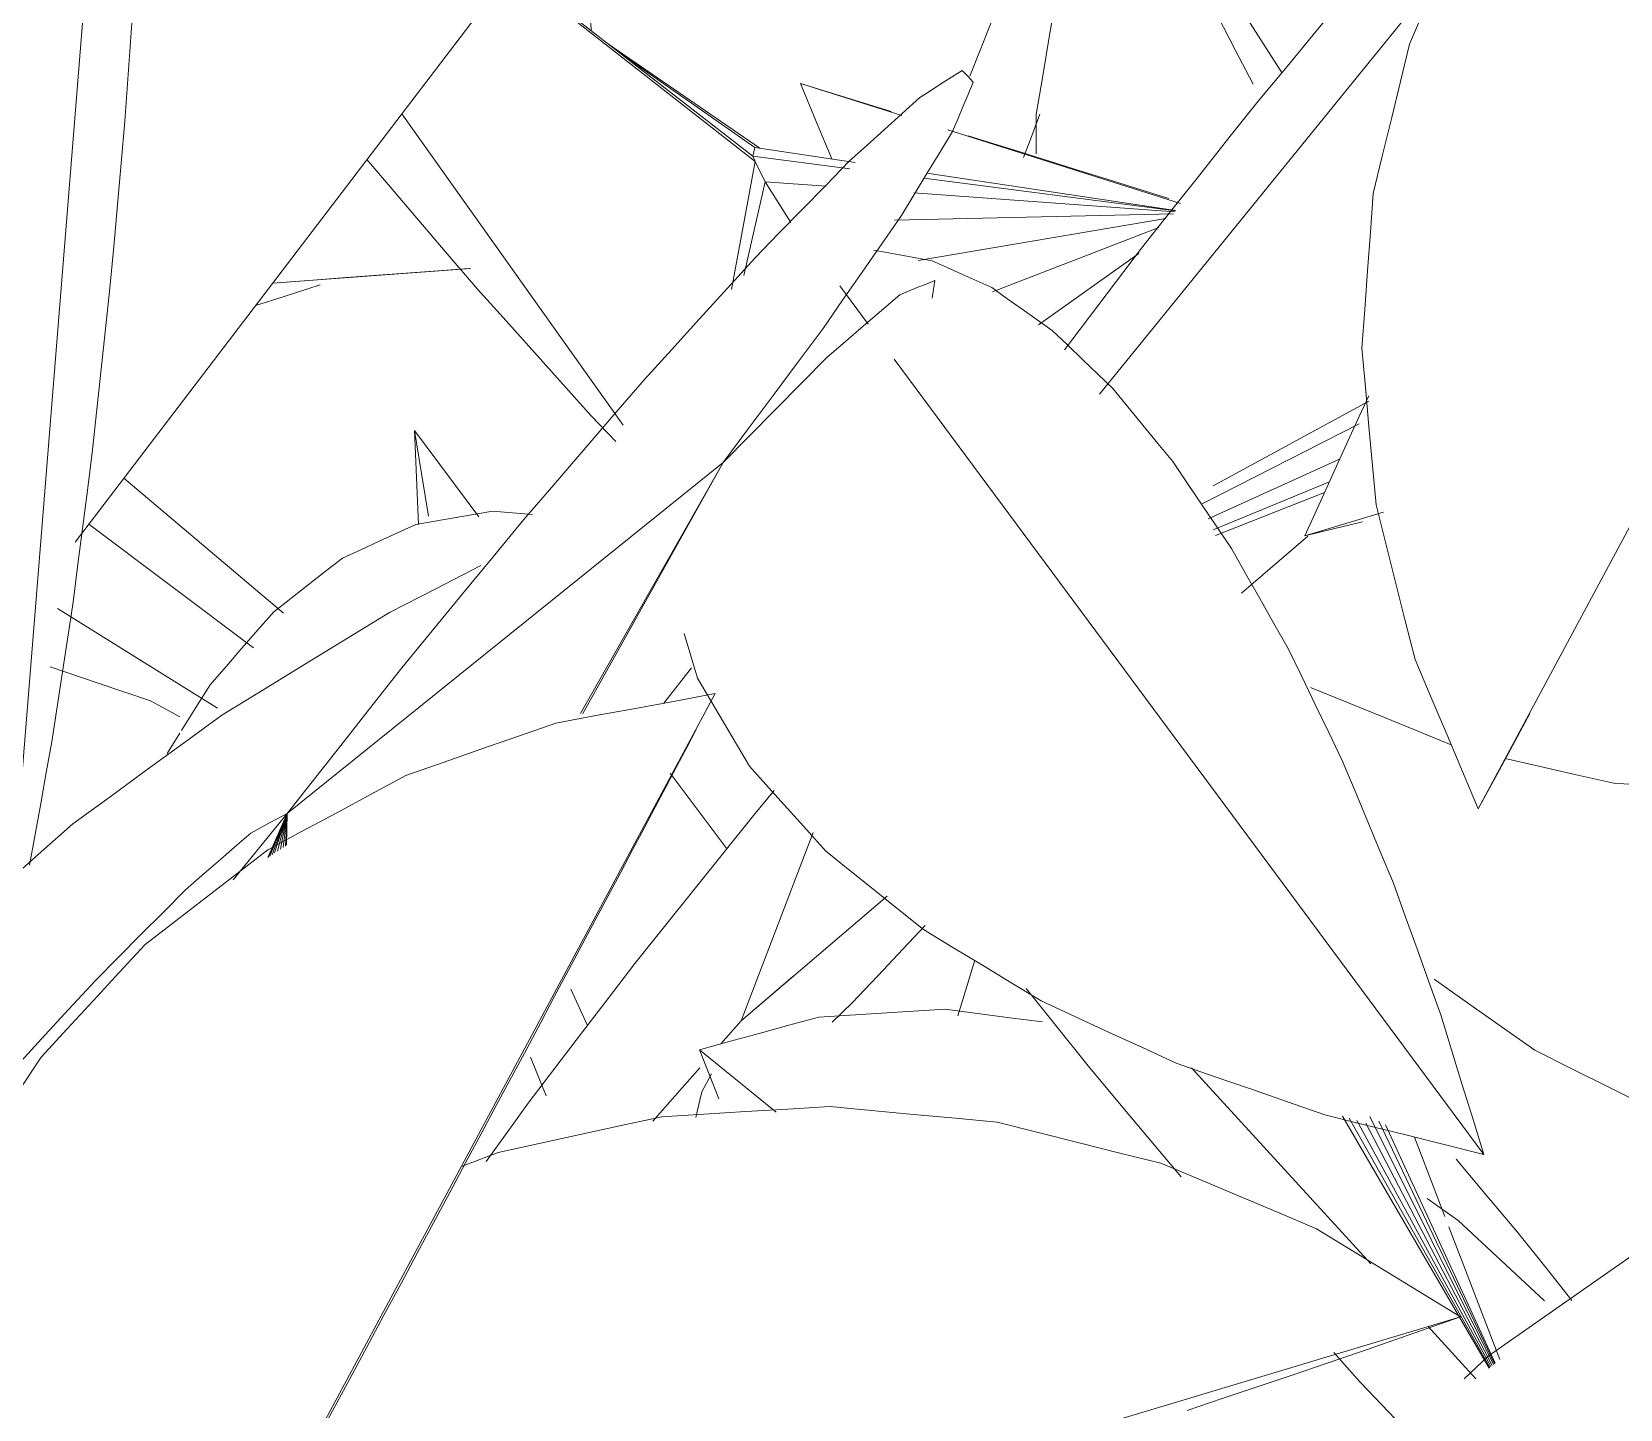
# Model space of a CAD drawing. Header units: metres. Extents: x 10.2 to 20.8, y -0.2 to 6.6.
# Drawn here: x 17.84318 to 17.88351, y 1.5579 to 1.59289 of the extents above; entities that cross this region are included whole.
import ezdxf

# ---------------------------------------------------------------- set-up
doc = ezdxf.new("R2010")
doc.units = ezdxf.units.M
doc.layers.add('Importações nas famílias', color=250, linetype='Continuous', lineweight=5)
doc.layers.add('Vegetação', color=7, linetype='Continuous', lineweight=5)

# ---------------------------------------------------------------- blocks, each defined once
blk = doc.blocks.new('Planta_pergolado_12200 - plantas pergolado_skp_Component_12-V452-Corte 3')
at = {"layer": 'Importações nas famílias'}
for p, q in [((17.854086, 1.564066), (17.855018, 1.564426)), ((17.879456, 1.560244), (17.846934, 1.550498))]:
    blk.add_line(p, q, dxfattribs=at)
at = {"layer": 'Importações nas famílias', "flags": 128}
for points in [[(17.85918, 1.565331), (17.860245, 1.565395), (17.86131, 1.565459), (17.862374, 1.565523), (17.863439, 1.565588)], [(17.863439, 1.565588), (17.864503, 1.565488), (17.865567, 1.565389), (17.866631, 1.56529), (17.867694, 1.56519)], [(17.855018, 1.564426), (17.856059, 1.564652), (17.857099, 1.564878), (17.85814, 1.565104), (17.85918, 1.565331)], [(17.867694, 1.56519), (17.868732, 1.56493), (17.86977, 1.56467), (17.870808, 1.564409), (17.871846, 1.564149)], [(17.871846, 1.564149), (17.872834, 1.563733), (17.873822, 1.563318), (17.87481, 1.562902), (17.875798, 1.562487)], [(17.875798, 1.562487), (17.876712, 1.561926), (17.877627, 1.561365), (17.878541, 1.560804), (17.879456, 1.560244)], [(17.879456, 1.560244), (17.878609, 1.55995), (17.877762, 1.559656), (17.876915, 1.559362), (17.876068, 1.559069)], [(17.876068, 1.559069), (17.87518, 1.558769), (17.874293, 1.55847), (17.873405, 1.558171), (17.872518, 1.557872)]]:
    blk.add_lwpolyline(points, dxfattribs=at)
blk = doc.blocks.new('Planta_pergolado_12200 - plantas pergolado_skp_Component_12-V137-Corte 3')
at = {"layer": 'Importações nas famílias'}
blk.add_line((17.892886, 1.287487), (17.873866, 1.252027), dxfattribs=at)
at = {"layer": 'Importações nas famílias', "flags": 128}
for points in [[(17.888847, 1.286741), (17.889857, 1.286928), (17.890867, 1.287114), (17.891876, 1.2873), (17.892886, 1.287487)], [(17.885031, 1.285408), (17.885985, 1.285741), (17.886939, 1.286075), (17.887893, 1.286408), (17.888847, 1.286741)], [(17.892406, 1.286575), (17.892166, 1.286119), (17.891926, 1.285664)], [(17.891926, 1.285664), (17.891645, 1.285132), (17.891364, 1.2846), (17.891082, 1.284068), (17.890801, 1.283537)], [(17.881526, 1.283518), (17.882402, 1.28399), (17.883279, 1.284463), (17.884155, 1.284935), (17.885031, 1.285408)], [(17.878416, 1.281116), (17.879193, 1.281716), (17.879971, 1.282317), (17.880749, 1.282917), (17.881526, 1.283518)], [(17.890801, 1.283537), (17.890481, 1.282935), (17.890161, 1.282333), (17.889841, 1.281731), (17.889522, 1.281129)], [(17.875772, 1.278257), (17.876433, 1.278972), (17.877094, 1.279686), (17.877755, 1.280401), (17.878416, 1.281116)], [(17.889522, 1.281129), (17.889167, 1.280464), (17.888812, 1.279799), (17.888458, 1.279134), (17.888103, 1.278468)], [(17.873657, 1.27501), (17.874186, 1.275822), (17.874714, 1.276634), (17.875243, 1.277445), (17.875772, 1.278257)], [(17.888103, 1.278468), (17.887718, 1.277747), (17.887332, 1.277026), (17.886947, 1.276305), (17.886561, 1.275583)], [(17.886561, 1.275583), (17.886149, 1.274814), (17.885737, 1.274045), (17.885325, 1.273275), (17.884912, 1.272506)], [(17.872121, 1.27145), (17.872505, 1.27234), (17.872889, 1.27323), (17.873273, 1.27412), (17.873657, 1.27501)], [(17.884912, 1.272506), (17.884478, 1.271698), (17.884044, 1.270889), (17.88361, 1.27008), (17.883176, 1.269271)], [(17.871199, 1.267661), (17.871429, 1.268608), (17.87166, 1.269555), (17.87189, 1.270503), (17.872121, 1.27145)], [(17.883176, 1.269271), (17.882724, 1.268432), (17.882273, 1.267593), (17.881821, 1.266754), (17.88137, 1.265915)], [(17.870913, 1.263731), (17.870985, 1.264714), (17.871056, 1.265696), (17.871128, 1.266678), (17.871199, 1.267661)], [(17.88137, 1.265915), (17.880906, 1.265054), (17.880443, 1.264194), (17.879979, 1.263334), (17.879515, 1.262473)], [(17.871271, 1.259754), (17.871182, 1.260748), (17.871092, 1.261743), (17.871003, 1.262737), (17.870913, 1.263731)], [(17.872263, 1.255821), (17.872015, 1.256805), (17.871767, 1.257788), (17.871519, 1.258771), (17.871271, 1.259754)], [(17.873866, 1.252027), (17.873465, 1.252975), (17.873065, 1.253924), (17.872664, 1.254873), (17.872263, 1.255821)], [(17.875274, 1.254625), (17.874804, 1.253759), (17.874335, 1.252893), (17.873866, 1.252027)]]:
    blk.add_lwpolyline(points, dxfattribs=at)
blk = doc.blocks.new('Planta_pergolado_12200 - plantas pergolado_skp_Component_17-V453-Corte 3')
at = {"layer": 'Importações nas famílias'}
for p, q in [((17.849659, 1.573029), (17.860735, 1.581952)), ((17.857114, 1.575574), (17.860735, 1.581952)), ((17.857172, 1.575574), (17.860735, 1.581952)), ((17.859224, 1.575836), (17.859927, 1.576731)), ((17.849659, 1.573029), (17.848294, 1.571348)), ((17.849659, 1.573029), (17.849174, 1.571919)), ((17.849659, 1.573029), (17.849185, 1.571926)), ((17.849659, 1.573029), (17.849225, 1.571952)), ((17.849659, 1.573029), (17.849278, 1.571987)), ((17.849659, 1.573029), (17.849344, 1.57203)), ((17.849659, 1.573029), (17.849418, 1.572078)), ((17.849659, 1.573029), (17.849494, 1.572127)), ((17.849659, 1.573029), (17.849564, 1.572172)), ((17.849659, 1.573029), (17.849618, 1.572207)), ((17.849649, 1.572228), (17.849659, 1.573029))]:
    blk.add_line(p, q, dxfattribs=at)
at = {"layer": 'Importações nas famílias', "flags": 128}
for points in [[(17.866801, 1.591908), (17.866532, 1.591736), (17.866264, 1.591565), (17.865995, 1.591393), (17.865726, 1.591221)], [(17.866558, 1.590354), (17.86669, 1.590669), (17.866822, 1.590983), (17.866953, 1.591298), (17.867085, 1.591612)], [(17.867085, 1.591612), (17.867014, 1.591686), (17.866943, 1.59176), (17.866872, 1.591834), (17.866801, 1.591908)], [(17.865726, 1.591221), (17.865278, 1.590816), (17.86483, 1.59041), (17.864382, 1.590004), (17.863934, 1.589599)], [(17.865258, 1.58822), (17.865583, 1.588753), (17.865908, 1.589287), (17.866233, 1.589821), (17.866558, 1.590354)], [(17.863934, 1.589599), (17.863337, 1.588987), (17.86274, 1.588375), (17.862143, 1.587763), (17.861547, 1.587151)], [(17.863272, 1.585354), (17.863768, 1.58607), (17.864265, 1.586787), (17.864761, 1.587503), (17.865258, 1.58822)], [(17.861547, 1.587151), (17.860841, 1.586374), (17.860136, 1.585598), (17.859431, 1.584821), (17.858726, 1.584045)], [(17.86611, 1.586571), (17.865887, 1.58648), (17.865664, 1.58639), (17.865442, 1.586299), (17.865219, 1.586209)], [(17.866041, 1.586125), (17.866075, 1.586348), (17.86611, 1.586571)], [(17.865219, 1.586209), (17.864758, 1.585813), (17.864297, 1.585416), (17.863836, 1.58502), (17.863375, 1.584624)], [(17.860735, 1.581952), (17.861369, 1.582802), (17.862003, 1.583653), (17.862638, 1.584503), (17.863272, 1.585354)], [(17.863375, 1.584624), (17.862715, 1.583956), (17.862055, 1.583288), (17.861395, 1.58262), (17.860735, 1.581952)], [(17.858726, 1.584045), (17.857961, 1.583157), (17.857196, 1.582269), (17.856431, 1.58138), (17.855665, 1.580492)], [(17.855665, 1.580492), (17.854892, 1.579553), (17.854119, 1.578614), (17.853346, 1.577674), (17.852573, 1.576735)], [(17.852573, 1.576735), (17.851844, 1.575809), (17.851116, 1.574882), (17.850387, 1.573956), (17.849659, 1.573029)], [(17.849659, 1.573029), (17.849429, 1.572906), (17.849199, 1.572783), (17.848968, 1.57266), (17.848738, 1.572537)], [(17.848738, 1.572537), (17.848324, 1.572177), (17.84791, 1.571816), (17.847496, 1.571456), (17.847081, 1.571095)], [(17.847081, 1.571095), (17.846511, 1.570521), (17.845941, 1.569948), (17.845371, 1.569374), (17.844801, 1.568801)], [(17.844801, 1.568801), (17.844114, 1.568053), (17.843427, 1.567306), (17.84274, 1.566558), (17.842053, 1.565811)]]:
    blk.add_lwpolyline(points, dxfattribs=at)
blk = doc.blocks.new('Planta_pergolado_12200 - plantas pergolado_skp_Component_16-V454-Corte 3')
for name, p in [('Planta_pergolado_12200 - plantas pergolado_skp_Component_17-V453-Corte 3', (0, 0)), ('Planta_pergolado_12200 - plantas pergolado_skp_Component_12-V137-Corte 3', (-0.032358, 0.28859)), ('Planta_pergolado_12200 - plantas pergolado_skp_Component_12-V452-Corte 3', (0, 0))]:
    blk.add_blockref(name, p)
blk = doc.blocks.new('Planta_pergolado_12200 - plantas pergolado_skp_Component_12-V456-Corte 3')
at = {"layer": 'Importações nas famílias'}
for p, q in [((17.863699, 1.586435), (17.864417, 1.585465)), ((17.865079, 1.584573), (17.88005, 1.564369))]:
    blk.add_line(p, q, dxfattribs=at)
at = {"layer": 'Importações nas famílias', "flags": 128}
for points in [[(17.864561, 1.587342), (17.864931, 1.587274), (17.865301, 1.587207), (17.865671, 1.587139), (17.86604, 1.587072)], [(17.86604, 1.587072), (17.866419, 1.586901), (17.866798, 1.586731), (17.867177, 1.58656), (17.867556, 1.58639)], [(17.867556, 1.58639), (17.867939, 1.586118), (17.868323, 1.585846), (17.868707, 1.585575), (17.86909, 1.585303)], [(17.86909, 1.585303), (17.869474, 1.584934), (17.869858, 1.584564), (17.870243, 1.584194), (17.870627, 1.583825)], [(17.870627, 1.583825), (17.871007, 1.583361), (17.871387, 1.582898), (17.871768, 1.582434), (17.872148, 1.581971)], [(17.872148, 1.581971), (17.872521, 1.581418), (17.872893, 1.580866), (17.873265, 1.580314), (17.873638, 1.579761)], [(17.873638, 1.579761), (17.873998, 1.579126), (17.874358, 1.578492), (17.874719, 1.577857), (17.875079, 1.577222)], [(17.860083, 1.576469), (17.859913, 1.577038), (17.859742, 1.577607)], [(17.875079, 1.577222), (17.875423, 1.576511), (17.875767, 1.575801), (17.876111, 1.57509), (17.876455, 1.574379)], [(17.861404, 1.574231), (17.861074, 1.574791), (17.860744, 1.57535), (17.860414, 1.575909), (17.860083, 1.576469)], [(17.863331, 1.572086), (17.862849, 1.572623), (17.862367, 1.573159), (17.861886, 1.573695), (17.861404, 1.574231)], [(17.876455, 1.574379), (17.87678, 1.573601), (17.877104, 1.572823), (17.877428, 1.572045), (17.877752, 1.571266)], [(17.865819, 1.570084), (17.865197, 1.570585), (17.864575, 1.571085), (17.863953, 1.571586), (17.863331, 1.572086)], [(17.877752, 1.571266), (17.878053, 1.570429), (17.878354, 1.569592), (17.878654, 1.568755), (17.878955, 1.567917)], [(17.86881, 1.568272), (17.868062, 1.568725), (17.867315, 1.569178), (17.866567, 1.569631), (17.865819, 1.570084)], [(17.872234, 1.566691), (17.871378, 1.567086), (17.870522, 1.567481), (17.869666, 1.567877), (17.86881, 1.568272)], [(17.878955, 1.567917), (17.879229, 1.56703), (17.879502, 1.566143), (17.879776, 1.565256), (17.88005, 1.564369)], [(17.87601, 1.56538), (17.875066, 1.565708), (17.874122, 1.566036), (17.873178, 1.566363), (17.872234, 1.566691)], [(17.88005, 1.564369), (17.87904, 1.564622), (17.87803, 1.564875), (17.87702, 1.565127), (17.87601, 1.56538)]]:
    blk.add_lwpolyline(points, dxfattribs=at)
blk = doc.blocks.new('Planta_pergolado_12200 - plantas pergolado_skp_Component_12-V136-Corte 3')
at = {"layer": 'Importações nas famílias'}
blk.add_line((17.871464, 1.259563), (17.869462, 1.258962), dxfattribs=at)
at = {"layer": 'Importações nas famílias', "flags": 128}
for points in [[(17.869462, 1.258962), (17.869903, 1.25993), (17.870344, 1.260897), (17.870785, 1.261864), (17.871085, 1.262521)], [(17.870925, 1.259321), (17.870193, 1.259142), (17.869462, 1.258962)]]:
    blk.add_lwpolyline(points, dxfattribs=at)
blk = doc.blocks.new('Planta_pergolado_12200 - plantas pergolado_skp_Component_12-V457-Corte 3')
at = {"layer": 'Importações nas famílias'}
for p, q in [((17.898926, 1.60861), (17.879906, 1.57315)), ((17.886789, 1.604041), (17.887566, 1.604642)), ((17.881812, 1.599381), (17.88241, 1.600027))]:
    blk.add_line(p, q, dxfattribs=at)
at = {"layer": 'Importações nas famílias', "flags": 128}
for points in [[(17.894887, 1.607865), (17.895897, 1.608051), (17.896907, 1.608238), (17.897916, 1.608424), (17.898926, 1.60861)], [(17.891071, 1.606532), (17.892025, 1.606865), (17.892979, 1.607198), (17.893933, 1.607532), (17.894887, 1.607865)], [(17.898446, 1.607699), (17.898206, 1.607243), (17.897966, 1.606787)], [(17.887566, 1.604642), (17.888442, 1.605114), (17.889319, 1.605587), (17.890195, 1.606059), (17.891071, 1.606532)], [(17.897966, 1.606787), (17.897685, 1.606256), (17.897404, 1.605724), (17.897122, 1.605192), (17.896841, 1.60466)], [(17.896841, 1.60466), (17.896521, 1.604058), (17.896201, 1.603457), (17.895882, 1.602855), (17.895562, 1.602253)], [(17.895562, 1.602253), (17.895207, 1.601588), (17.894852, 1.600922), (17.894498, 1.600257), (17.894143, 1.599592)], [(17.879697, 1.596134), (17.880226, 1.596945), (17.880754, 1.597757), (17.881283, 1.598569), (17.881812, 1.599381)], [(17.894143, 1.599592), (17.893758, 1.598871), (17.893372, 1.598149), (17.892987, 1.597428), (17.892601, 1.596707)], [(17.892601, 1.596707), (17.892189, 1.595938), (17.891777, 1.595168), (17.891365, 1.594399), (17.890952, 1.59363)], [(17.878161, 1.592574), (17.878545, 1.593464), (17.878929, 1.594354), (17.879313, 1.595244), (17.879697, 1.596134)], [(17.890952, 1.59363), (17.890518, 1.592821), (17.890084, 1.592012), (17.88965, 1.591204), (17.889216, 1.590395)], [(17.877239, 1.588784), (17.877469, 1.589732), (17.8777, 1.590679), (17.87793, 1.591626), (17.878161, 1.592574)], [(17.889216, 1.590395), (17.888764, 1.589556), (17.888313, 1.588717), (17.887861, 1.587877), (17.88741, 1.587038)], [(17.876953, 1.584855), (17.877025, 1.585837), (17.877096, 1.58682), (17.877168, 1.587802), (17.877239, 1.588784)], [(17.88741, 1.587038), (17.886946, 1.586178), (17.886483, 1.585318), (17.886019, 1.584457), (17.885555, 1.583597)], [(17.877311, 1.580877), (17.877222, 1.581872), (17.877132, 1.582866), (17.877043, 1.583861), (17.876953, 1.584855)], [(17.878303, 1.576945), (17.878055, 1.577928), (17.877807, 1.578911), (17.877559, 1.579894), (17.877311, 1.580877)], [(17.879906, 1.57315), (17.879506, 1.574099), (17.879105, 1.575048), (17.878704, 1.575996), (17.878303, 1.576945)], [(17.881219, 1.575574), (17.880845, 1.574882), (17.880375, 1.574016), (17.879906, 1.57315)]]:
    blk.add_lwpolyline(points, dxfattribs=at)
blk = doc.blocks.new('Planta_pergolado_12200 - plantas pergolado_skp_Component_12-V458-Corte 3')
at = {"layer": 'Importações nas famílias'}
for p, q in [((17.862078, 1.565446), (17.860133, 1.567032)), ((17.878609, 1.56325), (17.879393, 1.562695)), ((17.875478, 1.554518), (17.871727, 1.557577)), ((17.872042, 1.551678), (17.871306, 1.552237))]:
    blk.add_line(p, q, dxfattribs=at)
at = {"layer": 'Importações nas famílias', "flags": 128}
for points in [[(17.860133, 1.567032), (17.86089, 1.56724), (17.861647, 1.567448), (17.862404, 1.567655), (17.863162, 1.567863)], [(17.863162, 1.567863), (17.863962, 1.567913), (17.864763, 1.567963), (17.865564, 1.568013), (17.866365, 1.568063)], [(17.866365, 1.568063), (17.86719, 1.567954), (17.868016, 1.567846), (17.868841, 1.567737)], [(17.860621, 1.565786), (17.860377, 1.566409), (17.860133, 1.567032)], [(17.879393, 1.562695), (17.880125, 1.562014), (17.880857, 1.561332), (17.881589, 1.560651)], [(17.868628, 1.554585), (17.868032, 1.555193), (17.867436, 1.5558)], [(17.871306, 1.552237), (17.870636, 1.552824), (17.869967, 1.553411), (17.869297, 1.553998), (17.868628, 1.554585)]]:
    blk.add_lwpolyline(points, dxfattribs=at)
blk = doc.blocks.new('Planta_pergolado_12200 - plantas pergolado_skp_Component_17-V459-Corte 3')
at = {"layer": 'Importações nas famílias'}
for p, q in [((17.878953, 1.594354), (17.870289, 1.583686)), ((17.877126, 1.583506), (17.873172, 1.581353)), ((17.876886, 1.582927), (17.872893, 1.580898)), ((17.876384, 1.582034), (17.873048, 1.58052)), ((17.876126, 1.581454), (17.873177, 1.580234)), ((17.873239, 1.580094), (17.876003, 1.581184)), ((17.875582, 1.580073), (17.873896, 1.578632)), ((17.86203, 1.573614), (17.8615, 1.572983)), ((17.861189, 1.567766), (17.86302, 1.572546)), ((17.864897, 1.570937), (17.861189, 1.567766)), ((17.861189, 1.567766), (17.862504, 1.56889)), ((17.863501, 1.567733), (17.864013, 1.568226)), ((17.860675, 1.567181), (17.861189, 1.567766)), ((17.86044, 1.566417), (17.86019, 1.565967))]:
    blk.add_line(p, q, dxfattribs=at)
at = {"layer": 'Importações nas famílias', "flags": 128}
for points in [[(17.877421, 1.594862), (17.876645, 1.593928), (17.875869, 1.592994), (17.875094, 1.59206), (17.874318, 1.591126)], [(17.874318, 1.591126), (17.873576, 1.590191), (17.872835, 1.589257), (17.872093, 1.588323), (17.871352, 1.587389)], [(17.871352, 1.587389), (17.870695, 1.586518), (17.870038, 1.585648), (17.869404, 1.584807)], [(17.8615, 1.572983), (17.860748, 1.572043), (17.859995, 1.571104), (17.859243, 1.570165), (17.85849, 1.569225)], [(17.864013, 1.568226), (17.864659, 1.568909), (17.865304, 1.569593), (17.865865, 1.570187)], [(17.85849, 1.569225), (17.857813, 1.568337), (17.857135, 1.567449), (17.856458, 1.566561), (17.85578, 1.565673)], [(17.858947, 1.565214), (17.859694, 1.566065), (17.860143, 1.566575)], [(17.86019, 1.565967), (17.860139, 1.565747), (17.860088, 1.565527), (17.860038, 1.565307)], [(17.85578, 1.565673), (17.855224, 1.564896), (17.854719, 1.564191)]]:
    blk.add_lwpolyline(points, dxfattribs=at)
blk = doc.blocks.new('Planta_pergolado_12200 - plantas pergolado_skp_Component_16-V460-Corte 3')
for name, p in [('Planta_pergolado_12200 - plantas pergolado_skp_Component_17-V459-Corte 3', (0, 0)), ('Planta_pergolado_12200 - plantas pergolado_skp_Component_12-V457-Corte 3', (0, 0)), ('Planta_pergolado_12200 - plantas pergolado_skp_Component_12-V136-Corte 3', (0.00604, 0.321124)), ('Planta_pergolado_12200 - plantas pergolado_skp_Component_12-V456-Corte 3', (0, 0)), ('Planta_pergolado_12200 - plantas pergolado_skp_Component_12-V458-Corte 3', (0, 0))]:
    blk.add_blockref(name, p)
blk = doc.blocks.new('Planta_pergolado_12200 - plantas pergolado_skp_Component_12-V180-Corte 3')
at = {"layer": 'Importações nas famílias'}
blk.add_line((17.842726, 0.960819), (17.846004, 1.001738), dxfattribs=at)
at = {"layer": 'Importações nas famílias', "flags": 128}
for points in [[(17.846158, 1.001342), (17.84619, 1.000584), (17.846222, 0.999826)], [(17.84159, 0.996322), (17.84211, 0.997168), (17.84263, 0.998015), (17.843151, 0.998862), (17.843561, 0.999529)], [(17.846222, 0.999826), (17.846232, 0.998962), (17.846242, 0.998097), (17.846252, 0.997233), (17.846262, 0.996368)], [(17.839873, 0.992736), (17.840302, 0.993633), (17.840731, 0.994529), (17.841161, 0.995425), (17.84159, 0.996322)], [(17.846262, 0.996368), (17.846249, 0.995417), (17.846236, 0.994467), (17.846224, 0.993516), (17.846211, 0.992565)], [(17.838541, 0.988992), (17.838874, 0.989928), (17.839207, 0.990864), (17.83954, 0.9918), (17.839873, 0.992736)], [(17.846211, 0.992565), (17.846176, 0.99155), (17.846141, 0.990535), (17.846107, 0.98952), (17.846072, 0.988506)], [(17.837608, 0.98513), (17.837841, 0.986095), (17.838074, 0.987061), (17.838308, 0.988026), (17.838541, 0.988992)], [(17.846072, 0.988506), (17.846016, 0.987451), (17.845959, 0.986396), (17.845903, 0.985341), (17.845847, 0.984286)], [(17.837083, 0.981193), (17.837215, 0.982178), (17.837346, 0.983162), (17.837477, 0.984146), (17.837608, 0.98513)], [(17.845847, 0.984286), (17.845771, 0.983215), (17.845695, 0.982145), (17.845618, 0.981075), (17.845542, 0.980004)], [(17.836974, 0.977226), (17.837002, 0.978218), (17.837029, 0.97921), (17.837056, 0.980202), (17.837083, 0.981193)], [(17.845542, 0.980004), (17.845448, 0.978944), (17.845353, 0.977883), (17.845259, 0.976822), (17.845164, 0.975762)], [(17.837282, 0.973272), (17.837205, 0.974261), (17.837128, 0.975249), (17.837051, 0.976238), (17.836974, 0.977226)], [(17.845164, 0.975762), (17.845054, 0.974736), (17.844943, 0.97371), (17.844832, 0.972684), (17.844722, 0.971657)], [(17.838002, 0.969375), (17.837822, 0.970349), (17.837642, 0.971324), (17.837462, 0.972298), (17.837282, 0.973272)], [(17.844722, 0.971657), (17.844598, 0.97069), (17.844474, 0.969723), (17.84435, 0.968755), (17.844226, 0.967788)], [(17.839127, 0.965579), (17.838845, 0.966528), (17.838564, 0.967477), (17.838283, 0.968426), (17.838002, 0.969375)], [(17.844226, 0.967788), (17.844092, 0.966902), (17.843957, 0.966016), (17.843822, 0.96513), (17.843688, 0.964244)], [(17.840644, 0.961925), (17.840265, 0.962839), (17.839885, 0.963752), (17.839506, 0.964665), (17.839127, 0.965579)], [(17.843688, 0.964244), (17.843546, 0.96346), (17.843404, 0.962676), (17.843262, 0.961892), (17.84312, 0.961108)], [(17.84159, 0.96019), (17.841117, 0.961058), (17.840644, 0.961925)]]:
    blk.add_lwpolyline(points, dxfattribs=at)
blk = doc.blocks.new('Planta_pergolado_12200 - plantas pergolado_skp_Component_16-V487-Corte 3')
blk.add_blockref('Planta_pergolado_12200 - plantas pergolado_skp_Component_12-V180-Corte 3', (0, 0.610611))
blk = doc.blocks.new('Planta_pergolado_12200 - plantas pergolado_skp_Component_12-V194-Corte 3')
at = {"layer": 'Importações nas famílias'}
blk.add_line((17.846934, 0.964458), (17.846613, 0.963947), dxfattribs=at)
at = {"layer": 'Importações nas famílias', "flags": 128}
for points in [[(17.854879, 0.970104), (17.854391, 0.970019), (17.853903, 0.969934), (17.853415, 0.96985), (17.852927, 0.969765)], [(17.85589, 0.970013), (17.855385, 0.970059), (17.854879, 0.970104)], [(17.852927, 0.969765), (17.852463, 0.969551), (17.851998, 0.969337), (17.851533, 0.969123), (17.851068, 0.968909)], [(17.851068, 0.968909), (17.850632, 0.968568), (17.850195, 0.968228), (17.849759, 0.967887), (17.849323, 0.967546)], [(17.852262, 0.967524), (17.853422, 0.968124), (17.854582, 0.968723)], [(17.849323, 0.967546), (17.848919, 0.967083), (17.848516, 0.966619), (17.848113, 0.966155), (17.84771, 0.965692)], [(17.848002, 0.964916), (17.849067, 0.965568), (17.850132, 0.96622), (17.851197, 0.966872), (17.852262, 0.967524)], [(17.84771, 0.965692), (17.847344, 0.96511), (17.846979, 0.964529)], [(17.844223, 0.96216), (17.845168, 0.962849), (17.846112, 0.963538), (17.847057, 0.964227), (17.848002, 0.964916)], [(17.841013, 0.95932), (17.841815, 0.96003), (17.842618, 0.96074), (17.84342, 0.96145), (17.844223, 0.96216)], [(17.838447, 0.956464), (17.839088, 0.957178), (17.83973, 0.957892), (17.840371, 0.958606), (17.841013, 0.95932)], [(17.836586, 0.953657), (17.837051, 0.954359), (17.837516, 0.95506), (17.837982, 0.955762), (17.838447, 0.956464)], [(17.835473, 0.950966), (17.835751, 0.951639), (17.836029, 0.952312), (17.836307, 0.952984), (17.836586, 0.953657)], [(17.835134, 0.948454), (17.835219, 0.949082), (17.835303, 0.94971), (17.835388, 0.950338), (17.835473, 0.950966)], [(17.835356, 0.947318), (17.835245, 0.947886), (17.835134, 0.948454)]]:
    blk.add_lwpolyline(points, dxfattribs=at)
blk = doc.blocks.new('Planta_pergolado_12200 - plantas pergolado_skp_Component_12-V195-Corte 3')
at = {"layer": 'Importações nas famílias'}
for p, q in [((17.865233, 0.996785), (17.844276, 0.969316)), ((17.846056, 0.987896), (17.847043, 0.988792)), ((17.832399, 0.966984), (17.832825, 0.968174)), ((17.839941, 0.963635), (17.831294, 0.952301))]:
    blk.add_line(p, q, dxfattribs=at)
at = {"layer": 'Importações nas famílias', "flags": 128}
for points in [[(17.860539, 0.995849), (17.861712, 0.996083), (17.862886, 0.996317), (17.864059, 0.996551), (17.865233, 0.996785)], [(17.85587, 0.994177), (17.857037, 0.994595), (17.858205, 0.995013), (17.859372, 0.995431), (17.860539, 0.995849)], [(17.851336, 0.991806), (17.85247, 0.992399), (17.853603, 0.992991), (17.854737, 0.993584), (17.85587, 0.994177)], [(17.847043, 0.988792), (17.848117, 0.989545), (17.84919, 0.990299), (17.850263, 0.991052), (17.851336, 0.991806)], [(17.831317, 0.961994), (17.831587, 0.963242), (17.831858, 0.964489), (17.832128, 0.965737), (17.832399, 0.966984)], [(17.830946, 0.957061), (17.831039, 0.958295), (17.831131, 0.959528), (17.831224, 0.960761), (17.831317, 0.961994)], [(17.831294, 0.952301), (17.831207, 0.953491), (17.83112, 0.954681), (17.831033, 0.955871), (17.830946, 0.957061)]]:
    blk.add_lwpolyline(points, dxfattribs=at)
blk = doc.blocks.new('Planta_pergolado_12200 - plantas pergolado_skp_Component_16-V504-Corte 3')
for name in ['Planta_pergolado_12200 - plantas pergolado_skp_Component_12-V195-Corte 3', 'Planta_pergolado_12200 - plantas pergolado_skp_Component_12-V194-Corte 3']:
    blk.add_blockref(name, (0, 0.610611))
blk = doc.blocks.new('Planta_pergolado_12200 - plantas pergolado_skp_Component_17-V505-Corte 3')
at = {"layer": 'Importações nas famílias'}
blk.add_line((17.87955, 1.558673), (17.880162, 1.559251), dxfattribs=at)
at = {"layer": 'Importações nas famílias', "flags": 128}
blk.add_lwpolyline([(17.880162, 1.559251), (17.881538, 1.560213), (17.882914, 1.561176), (17.88429, 1.562139), (17.885666, 1.563102)], dxfattribs=at)
blk = doc.blocks.new('Planta_pergolado_12200 - plantas pergolado_skp_Component_16-V506-Corte 3')
blk.add_blockref('Planta_pergolado_12200 - plantas pergolado_skp_Component_17-V505-Corte 3', (0, 0))
blk = doc.blocks.new('Planta_pergolado_12200 - plantas pergolado_skp_-V514-Corte 3')
for name in ['Planta_pergolado_12200 - plantas pergolado_skp_Component_16-V504-Corte 3', 'Planta_pergolado_12200 - plantas pergolado_skp_Component_16-V506-Corte 3']:
    blk.add_blockref(name, (0, 0))
blk = doc.blocks.new('Planta_pergolado_12200 - plantas pergolado_skp_-3067431-Corte 3')
for name in ['Planta_pergolado_12200 - plantas pergolado_skp_Component_16-V487-Corte 3', 'Planta_pergolado_12200 - plantas pergolado_skp_-V514-Corte 3', 'Planta_pergolado_12200 - plantas pergolado_skp_Component_16-V460-Corte 3', 'Planta_pergolado_12200 - plantas pergolado_skp_Component_16-V454-Corte 3']:
    blk.add_blockref(name, (0, 0))
blk = doc.blocks.new('Planta_pergolado_12200 - plantas pergolado_skp_-3067432-Corte 3')
blk.add_blockref('Planta_pergolado_12200 - plantas pergolado_skp_-3067431-Corte 3', (0, 0))
blk = doc.blocks.new('Planta_pergolado_12200 - plantas pergolado_skp_Component_12-V834-Corte 3')
at = {"layer": 'Importações nas famílias', "flags": 128}
blk.add_lwpolyline([(17.850499, 1.586461), (17.849561, 1.58616), (17.848861, 1.585936)], dxfattribs=at)
blk = doc.blocks.new('Planta_pergolado_12200 - plantas pergolado_skp_Component_16-V837-Corte 3')
blk.add_blockref('Planta_pergolado_12200 - plantas pergolado_skp_Component_12-V834-Corte 3', (0, 0))
blk = doc.blocks.new('Planta_pergolado_12200 - plantas pergolado_skp_-3067440-Corte 3')
blk.add_blockref('Planta_pergolado_12200 - plantas pergolado_skp_Component_16-V837-Corte 3', (0, 0))
blk = doc.blocks.new('Planta_pergolado_12200 - plantas pergolado_skp_Component_12-V939-Corte 3')
at = {"layer": 'Importações nas famílias'}
for p, q in [((17.854328, 1.586876), (17.849292, 1.586502)), ((17.853265, 1.586801), (17.854276, 1.586876))]:
    blk.add_line(p, q, dxfattribs=at)
at = {"layer": 'Importações nas famílias', "flags": 128}
blk.add_lwpolyline([(17.849296, 1.586507), (17.850106, 1.586567), (17.851159, 1.586645), (17.852212, 1.586723), (17.853265, 1.586801)], dxfattribs=at)
blk = doc.blocks.new('Planta_pergolado_12200 - plantas pergolado_skp_Component_16-V945-Corte 3')
blk.add_blockref('Planta_pergolado_12200 - plantas pergolado_skp_Component_12-V939-Corte 3', (0, 0))
blk = doc.blocks.new('Planta_pergolado_12200 - plantas pergolado_skp_-3067442-Corte 3')
blk.add_blockref('Planta_pergolado_12200 - plantas pergolado_skp_Component_16-V945-Corte 3', (0, 0))
blk = doc.blocks.new('Planta_pergolado_12200 - plantas pergolado_skp_-3067443-Corte 3')
for name in ['Planta_pergolado_12200 - plantas pergolado_skp_-3067442-Corte 3', 'Planta_pergolado_12200 - plantas pergolado_skp_-3067440-Corte 3']:
    blk.add_blockref(name, (0, 0))
blk = doc.blocks.new('Planta_pergolado_12200 - plantas pergolado_skp_Component_12-V1197-Corte 3')
at = {"layer": 'Importações nas famílias'}
for p, q in [((17.866993, 1.59176), (17.873073, 1.606949)), ((17.860849, 1.60158), (17.860396, 1.60108))]:
    blk.add_line(p, q, dxfattribs=at)
at = {"layer": 'Importações nas famílias', "flags": 128}
for points in [[(17.872281, 1.607042), (17.871351, 1.60679), (17.870421, 1.606537), (17.86949, 1.606284)], [(17.86949, 1.606284), (17.868652, 1.605956), (17.867815, 1.605629), (17.866977, 1.605301), (17.866139, 1.604973)], [(17.872447, 1.603747), (17.872638, 1.604634), (17.872829, 1.605521), (17.87302, 1.606408)], [(17.866139, 1.604973), (17.865413, 1.604578), (17.864687, 1.604183), (17.863962, 1.603788), (17.863236, 1.603393)], [(17.871653, 1.600398), (17.871851, 1.601235), (17.87205, 1.602072), (17.872248, 1.60291), (17.872447, 1.603747)], [(17.863236, 1.603393), (17.862639, 1.60294), (17.862043, 1.602486), (17.861446, 1.602033), (17.860849, 1.60158)], [(17.871042, 1.598063), (17.871245, 1.598841), (17.871449, 1.59962), (17.871653, 1.600398)], [(17.858436, 1.598505), (17.858136, 1.597969), (17.857837, 1.597433)], [(17.857837, 1.597433), (17.857698, 1.596874), (17.857559, 1.596314), (17.85742, 1.595755), (17.857281, 1.595196)], [(17.857281, 1.595196), (17.857306, 1.594626), (17.857332, 1.594057), (17.857357, 1.593488), (17.857382, 1.592918)], [(17.868362, 1.589694), (17.868568, 1.590246), (17.868773, 1.590798)]]:
    blk.add_lwpolyline(points, dxfattribs=at)
blk = doc.blocks.new('Planta_pergolado_12200 - plantas pergolado_skp_Component_12-V1198-Corte 3')
at = {"layer": 'Importações nas famílias'}
for p, q in [((17.86527, 1.590764), (17.862699, 1.591578)), ((17.872343, 1.588526), (17.866435, 1.590396)), ((17.867606, 1.590046), (17.866955, 1.59025)), ((17.902799, 1.578887), (17.888517, 1.583407))]:
    blk.add_line(p, q, dxfattribs=at)
at = {"layer": 'Importações nas famílias', "flags": 128}
for points in [[(17.862699, 1.591578), (17.863098, 1.590611), (17.863491, 1.589658)], [(17.865001, 1.590861), (17.864425, 1.59104), (17.86385, 1.59122), (17.863274, 1.591399), (17.862699, 1.591578)], [(17.870486, 1.589142), (17.869766, 1.589368), (17.869046, 1.589594), (17.868326, 1.58982), (17.867606, 1.590046)], [(17.872048, 1.58865), (17.871267, 1.588896), (17.870486, 1.589142)], [(17.891583, 1.582465), (17.890639, 1.582765), (17.889694, 1.583065), (17.88875, 1.583365)], [(17.895369, 1.581259), (17.894423, 1.581561), (17.893476, 1.581862), (17.89253, 1.582163), (17.891583, 1.582465)], [(17.899122, 1.580062), (17.898184, 1.580361), (17.897245, 1.580661), (17.896307, 1.58096), (17.895369, 1.581259)], [(17.902799, 1.578887), (17.90188, 1.579181), (17.90096, 1.579475), (17.900041, 1.579768), (17.899122, 1.580062)], [(17.899259, 1.576644), (17.900144, 1.577205), (17.901029, 1.577766), (17.901914, 1.578326), (17.902799, 1.578887)], [(17.895453, 1.574982), (17.896405, 1.575398), (17.897356, 1.575813), (17.898308, 1.576229), (17.899259, 1.576644)], [(17.875649, 1.576236), (17.876586, 1.575854), (17.877524, 1.575471), (17.878461, 1.575088), (17.879218, 1.574778)], [(17.89147, 1.57394), (17.892466, 1.574201), (17.893461, 1.574461), (17.894457, 1.574722), (17.895453, 1.574982)], [(17.880593, 1.574431), (17.881373, 1.574253), (17.88236, 1.574026), (17.883347, 1.5738)], [(17.887402, 1.573543), (17.888419, 1.573643), (17.889436, 1.573742), (17.890453, 1.573841), (17.89147, 1.57394)], [(17.883347, 1.5738), (17.884361, 1.573736), (17.885375, 1.573672), (17.886389, 1.573607), (17.887402, 1.573543)]]:
    blk.add_lwpolyline(points, dxfattribs=at)
blk = doc.blocks.new('Planta_pergolado_12200 - plantas pergolado_skp_Component_12-V1199-Corte 3')
at = {"layer": 'Importações nas famílias'}
for p, q in [((17.87493, 1.591837), (17.870654, 1.598514)), ((17.868682, 1.590787), (17.868679, 1.589793)), ((17.89174, 1.565585), (17.886549, 1.573692))]:
    blk.add_line(p, q, dxfattribs=at)
at = {"layer": 'Importações nas famílias', "flags": 128}
for points in [[(17.870654, 1.598514), (17.870327, 1.597565), (17.870001, 1.596617), (17.869674, 1.595668), (17.869348, 1.594719)], [(17.872372, 1.59505), (17.871943, 1.595916), (17.871513, 1.596782), (17.871083, 1.597648), (17.870654, 1.598514)], [(17.874194, 1.591555), (17.873738, 1.592429), (17.873283, 1.593303), (17.872828, 1.594176), (17.872372, 1.59505)], [(17.869348, 1.594719), (17.869181, 1.593736), (17.869015, 1.592753), (17.868848, 1.59177), (17.868682, 1.590787)], [(17.886103, 1.572072), (17.885605, 1.572794), (17.885108, 1.573515)], [(17.888045, 1.569411), (17.887559, 1.570077), (17.887074, 1.570742), (17.886589, 1.571407), (17.886103, 1.572072)], [(17.889915, 1.567004), (17.889448, 1.567606), (17.88898, 1.568208), (17.888512, 1.56881), (17.888045, 1.569411)], [(17.878785, 1.568825), (17.879637, 1.568224), (17.880489, 1.567623), (17.881342, 1.567023)], [(17.881342, 1.567023), (17.882284, 1.56655), (17.883226, 1.566078), (17.884168, 1.565605), (17.88511, 1.565133)], [(17.891249, 1.565409), (17.890805, 1.565941), (17.89036, 1.566472), (17.889915, 1.567004)], [(17.88511, 1.565133), (17.886119, 1.564799), (17.887129, 1.564466), (17.888017, 1.564173)]]:
    blk.add_lwpolyline(points, dxfattribs=at)
blk = doc.blocks.new('Planta_pergolado_12200 - plantas pergolado_skp_Component_17-V1201-Corte 3')
at = {"layer": 'Importações nas famílias'}
for p, q in [((17.855352, 1.594445), (17.861549, 1.589598)), ((17.861486, 1.589728), (17.855378, 1.594479)), ((17.861661, 1.589932), (17.857823, 1.592578)), ((17.858214, 1.592274), (17.861541, 1.58995)), ((17.858196, 1.582898), (17.852575, 1.590805)), ((17.861549, 1.589598), (17.860947, 1.586344)), ((17.861541, 1.58995), (17.861486, 1.589728)), ((17.863947, 1.58941), (17.861486, 1.589728)), ((17.861486, 1.589728), (17.861549, 1.589598)), ((17.864087, 1.589569), (17.861541, 1.58995)), ((17.861549, 1.589598), (17.861796, 1.589078)), ((17.872217, 1.588339), (17.865825, 1.589167)), ((17.872223, 1.588348), (17.865908, 1.589295)), ((17.861796, 1.589078), (17.86126, 1.586699)), ((17.863345, 1.588964), (17.861796, 1.589078)), ((17.861796, 1.589078), (17.862448, 1.588044)), ((17.872199, 1.588313), (17.865571, 1.5888)), ((17.872166, 1.588263), (17.865088, 1.588103)), ((17.871977, 1.58815), (17.865688, 1.587083)), ((17.8718, 1.587921), (17.867571, 1.586283)), ((17.871288, 1.587261), (17.868739, 1.585446)), ((17.857385, 1.583133), (17.858007, 1.582485)), ((17.872628, 1.566575), (17.877177, 1.561596)), ((17.880183, 1.558946), (17.876459, 1.565341)), ((17.876626, 1.565292), (17.880204, 1.558963)), ((17.876827, 1.565232), (17.880229, 1.558984)), ((17.880259, 1.559008), (17.877049, 1.565166)), ((17.88029, 1.559033), (17.877153, 1.565339)), ((17.877384, 1.565216), (17.880318, 1.559056)), ((17.877551, 1.565128), (17.880339, 1.559074)), ((17.878289, 1.56481), (17.87906, 1.562798)), ((17.879161, 1.562535), (17.880451, 1.559165)), ((17.878625, 1.560011), (17.879848, 1.558672)), ((17.876243, 1.559345), (17.876911, 1.558591))]:
    blk.add_line(p, q, dxfattribs=at)
at = {"layer": 'Importações nas famílias', "flags": 128}
for points in [[(17.851688, 1.589642), (17.852187, 1.589057), (17.852958, 1.588153), (17.853729, 1.58725), (17.8545, 1.586347)], [(17.8545, 1.586347), (17.855221, 1.585543), (17.855942, 1.58474), (17.856664, 1.583937), (17.857385, 1.583133)], [(17.868431, 1.568587), (17.869147, 1.567689), (17.869999, 1.566621)], [(17.869999, 1.566621), (17.870885, 1.565565), (17.87177, 1.56451), (17.872361, 1.563805)], [(17.8809, 1.562396), (17.880124, 1.563322), (17.879348, 1.564249)], [(17.882287, 1.560664), (17.881653, 1.561457), (17.8809, 1.562396)], [(17.876911, 1.558591), (17.877639, 1.557824), (17.878367, 1.557056), (17.879095, 1.556289), (17.879823, 1.555521)]]:
    blk.add_lwpolyline(points, dxfattribs=at)
blk = doc.blocks.new('Planta_pergolado_12200 - plantas pergolado_skp_Component_16-V1202-Corte 3')
for name in ['Planta_pergolado_12200 - plantas pergolado_skp_Component_17-V1201-Corte 3', 'Planta_pergolado_12200 - plantas pergolado_skp_Component_12-V1197-Corte 3', 'Planta_pergolado_12200 - plantas pergolado_skp_Component_12-V1199-Corte 3', 'Planta_pergolado_12200 - plantas pergolado_skp_Component_12-V1198-Corte 3']:
    blk.add_blockref(name, (0, 0))
blk = doc.blocks.new('Planta_pergolado_12200 - plantas pergolado_skp_-V1313-Corte 3')
blk.add_blockref('Planta_pergolado_12200 - plantas pergolado_skp_Component_16-V1202-Corte 3', (0, 0))
blk = doc.blocks.new('Planta_pergolado_12200 - plantas pergolado_skp_Component_12-V1382-Corte 3')
at = {"layer": 'Importações nas famílias'}
blk.add_line((17.865292, 1.550912), (17.86541, 1.549928), dxfattribs=at)
at = {"layer": 'Importações nas famílias', "flags": 128}
for points in [[(17.867127, 1.569308), (17.866887, 1.56853), (17.86669, 1.567894)], [(17.86541, 1.549928), (17.865631, 1.548963), (17.865853, 1.547997), (17.866074, 1.547032), (17.866295, 1.546066)], [(17.866295, 1.546066), (17.866616, 1.54513), (17.866938, 1.544194), (17.867259, 1.543258), (17.86758, 1.542322)]]:
    blk.add_lwpolyline(points, dxfattribs=at)
blk = doc.blocks.new('Planta_pergolado_12200 - plantas pergolado_skp_Component_16-V1387-Corte 3')
blk.add_blockref('Planta_pergolado_12200 - plantas pergolado_skp_Component_12-V1382-Corte 3', (0, 0))
blk = doc.blocks.new('Planta_pergolado_12200 - plantas pergolado_skp_Component_12-V1412-Corte 3')
at = {"layer": 'Importações nas famílias'}
for p, q in [((17.85453, 1.580571), (17.852899, 1.582757)), ((17.860832, 1.572125), (17.859391, 1.574056)), ((17.857293, 1.567651), (17.856863, 1.568573)), ((17.855839, 1.566842), (17.856237, 1.565858)), ((17.862504, 1.554437), (17.862846, 1.553925)), ((17.870985, 1.54881), (17.870124, 1.549587))]:
    blk.add_line(p, q, dxfattribs=at)
at = {"layer": 'Importações nas famílias', "flags": 128}
for points in [[(17.852899, 1.582757), (17.852948, 1.581567), (17.852997, 1.580377)], [(17.853252, 1.580585), (17.853076, 1.581671), (17.852899, 1.582757)], [(17.866695, 1.553206), (17.865914, 1.554171), (17.865133, 1.555136)], [(17.862846, 1.553925), (17.863692, 1.552907), (17.864538, 1.551889), (17.865384, 1.55087), (17.86623, 1.549852)], [(17.870124, 1.549587), (17.869267, 1.550492), (17.86841, 1.551397), (17.867552, 1.552301), (17.866695, 1.553206)], [(17.86623, 1.549852), (17.867155, 1.548955), (17.868079, 1.548059), (17.869004, 1.547163)]]:
    blk.add_lwpolyline(points, dxfattribs=at)
blk = doc.blocks.new('Planta_pergolado_12200 - plantas pergolado_skp_Component_17-V1414-Corte 3')
at = {"layer": 'Importações nas famílias'}
blk.add_line((17.846934, 1.575485), (17.846191, 1.575893), dxfattribs=at)
at = {"layer": 'Importações nas famílias', "flags": 128}
blk.add_lwpolyline([(17.846191, 1.575893), (17.84486, 1.576345), (17.843644, 1.576758)], dxfattribs=at)
blk = doc.blocks.new('Planta_pergolado_12200 - plantas pergolado_skp_Component_16-V1415-Corte 3')
for name in ['Planta_pergolado_12200 - plantas pergolado_skp_Component_17-V1414-Corte 3', 'Planta_pergolado_12200 - plantas pergolado_skp_Component_12-V1412-Corte 3']:
    blk.add_blockref(name, (0, 0))
blk = doc.blocks.new('Planta_pergolado_12200 - plantas pergolado_skp_-V1432-Corte 3')
blk.add_blockref('Planta_pergolado_12200 - plantas pergolado_skp_Component_16-V1415-Corte 3', (0, 0))
blk = doc.blocks.new('Planta_pergolado_12200 - plantas pergolado_skp_-V1433-Corte 3')
for name in ['Planta_pergolado_12200 - plantas pergolado_skp_-V1432-Corte 3', 'Planta_pergolado_12200 - plantas pergolado_skp_Component_16-V1387-Corte 3']:
    blk.add_blockref(name, (0, 0))
blk = doc.blocks.new('Planta_pergolado_12200 - plantas pergolado_skp_Component_17-V1506-Corte 3')
at = {"layer": 'Importações nas famílias'}
for p, q in [((17.845513, 1.581548), (17.849571, 1.578121)), ((17.844623, 1.580382), (17.848804, 1.57724)), ((17.843834, 1.578238), (17.847896, 1.575705))]:
    blk.add_line(p, q, dxfattribs=at)
blk = doc.blocks.new('Planta_pergolado_12200 - plantas pergolado_skp_Component_16-V1507-Corte 3')
blk.add_blockref('Planta_pergolado_12200 - plantas pergolado_skp_Component_17-V1506-Corte 3', (0, 0))
blk = doc.blocks.new('Planta_pergolado_12200 - plantas pergolado_skp_-V1531-Corte 3')
blk.add_blockref('Planta_pergolado_12200 - plantas pergolado_skp_Component_16-V1507-Corte 3', (0, 0))
blk = doc.blocks.new('Planta_pergolado_12200 - plantas pergolado_skp_-V1532-Corte 3')
blk.add_blockref('Planta_pergolado_12200 - plantas pergolado_skp_-V1531-Corte 3', (0, 0))
blk = doc.blocks.new('Planta_pergolado_12200 - plantas pergolado_skp_-3067454-Corte 3')
for name in ['Planta_pergolado_12200 - plantas pergolado_skp_-V1313-Corte 3', 'Planta_pergolado_12200 - plantas pergolado_skp_-V1433-Corte 3', 'Planta_pergolado_12200 - plantas pergolado_skp_-V1532-Corte 3']:
    blk.add_blockref(name, (0, 0))
blk = doc.blocks.new('Planta_pergolado_12200 - Planta_pergolado_12200-3075656-Corte 3')
for name in ['Planta_pergolado_12200 - plantas pergolado_skp_-3067454-Corte 3', 'Planta_pergolado_12200 - plantas pergolado_skp_-3067443-Corte 3', 'Planta_pergolado_12200 - plantas pergolado_skp_-3067432-Corte 3']:
    blk.add_blockref(name, (0, 0))

msp = doc.modelspace()

# ---------------------------------------------------------------- block references
at = {"layer": 'Vegetação', "color": 250}
msp.add_blockref('Planta_pergolado_12200 - Planta_pergolado_12200-3075656-Corte 3', (0, 0), dxfattribs=at)

doc.saveas('drawing.dxf')
